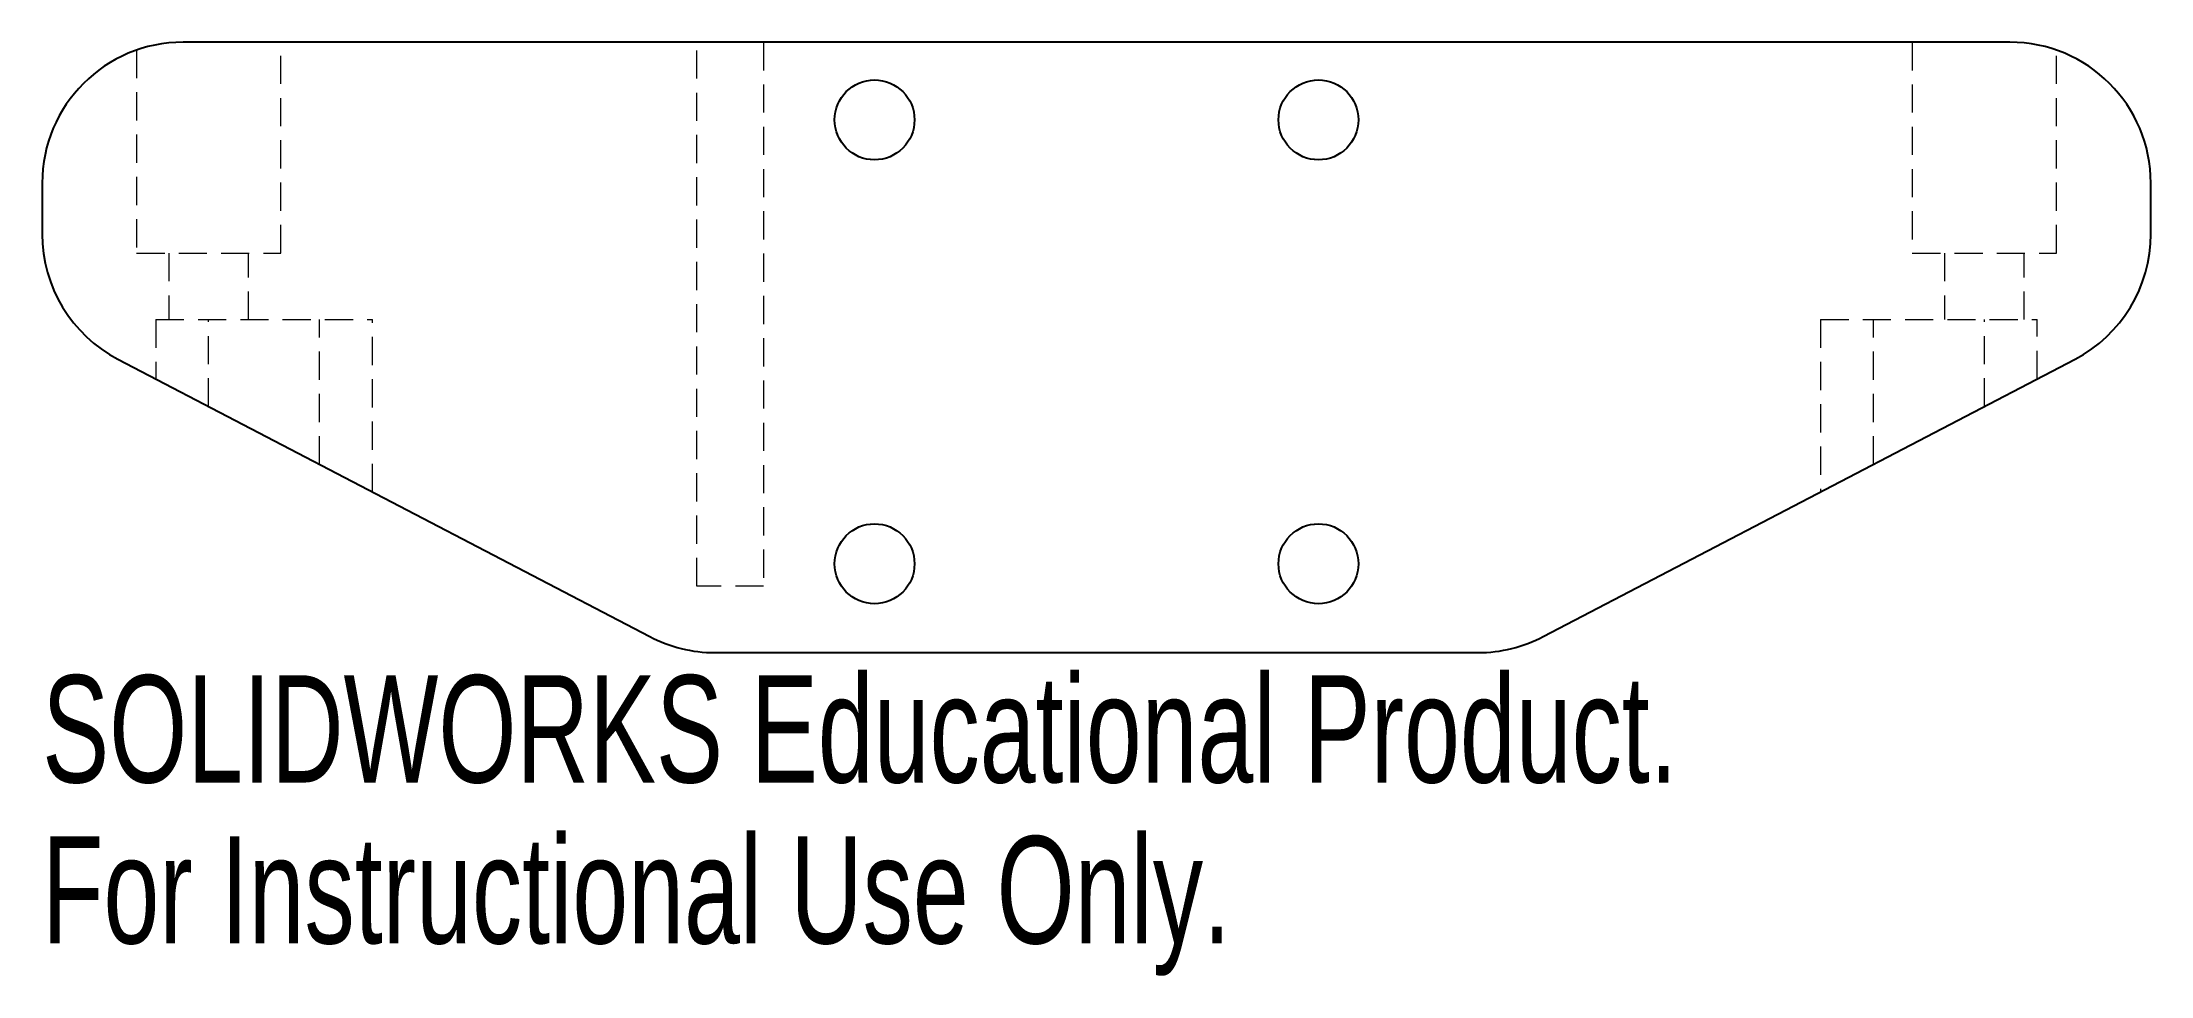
# Model space of a CAD drawing. Header units: millimetres. Extents: x -47.5 to 47.5, y -29.6 to 12.5.
import ezdxf

# ---------------------------------------------------------------- set-up
doc = ezdxf.new("R2010")
doc.units = ezdxf.units.MM
doc.linetypes.add('HIDDEN', pattern=[1.905, 1.27, -0.635])
doc.styles.add('SLDTEXTSTYLE0', font='TXT', dxfattribs={"width": 0.7})

msp = doc.modelspace()

# ---------------------------------------------------------------- linework, layer by layer
at = {"color": 7, "linetype": 'Continuous', "lineweight": 25}
for p, q in [((41.15, 12.5), (-41.15, 12.5)), ((-47.5, 6.15), (-47.5, 3.849)), ((47.5, 3.849), (47.5, 6.15)), ((-44.087, -1.781), (-20.13, -14.28)), ((20.13, -14.28), (44.087, -1.781)), ((-17.193, -15), (17.193, -15))]:
    msp.add_line(p, q, dxfattribs=at)
at = {"color": 7, "linetype": 'HIDDEN', "lineweight": 18}
for p, q in [((-36.75, 3), (-36.75, 12.5)), ((-18, -12), (-18, 12.5)), ((-15, 12.5), (-15, -12)), ((36.75, 12.5), (36.75, 3)), ((-43.25, 12.146), (-43.25, 3)), ((43.25, 3), (43.25, 12.146)), ((-43.25, 3), (-36.75, 3)), ((-41.8, 3), (-41.8, 0)), ((-38.2, 0), (-38.2, 3)), ((36.75, 3), (43.25, 3)), ((38.2, 3), (38.2, 0)), ((41.8, 0), (41.8, 3)), ((-42.381, 0), (-32.619, 0)), ((-42.381, 0), (-42.381, -2.671)), ((-40, -3.913), (-40, 0)), ((-35, -6.522), (-35, 0)), ((-32.619, -7.764), (-32.619, 0)), ((32.619, 0), (42.381, 0)), ((32.619, 0), (32.619, -7.764)), ((35, -6.522), (35, 0)), ((40, -3.913), (40, 0)), ((42.381, -2.671), (42.381, 0)), ((-15, -12), (-18, -12))]:
    msp.add_line(p, q, dxfattribs=at)
at = {"color": 7, "linetype": 'Continuous', "lineweight": 25}
for centre in [(-10, 9), (10, 9), (-10, -11), (10, -11)]:
    msp.add_circle(centre, 1.8, dxfattribs=at)
for centre, start, end in [((-41.15, 6.15), 90, 180), ((41.15, 6.15), 0, 90), ((-41.15, 3.849), 180, 242.44719), ((41.15, 3.849), 297.55281, 0), ((-17.193, -8.65), 242.44719, 270), ((17.193, -8.65), 270, 297.55281)]:
    msp.add_arc(centre, 6.35, start, end, dxfattribs=at)

# ---------------------------------------------------------------- texts
at = {"color": 7, "linetype": 'Continuous', "char_height": 4.83362, "attachment_point": 1, "style": 'SLDTEXTSTYLE0'}
for s, insert in [('SOLIDWORKS Educational Product.', (-47.5, -16.02)), ('For Instructional Use Only.', (-47.5, -23.27))]:
    msp.add_mtext(s, dxfattribs=dict(at, insert=insert))

doc.saveas('drawing.dxf')
